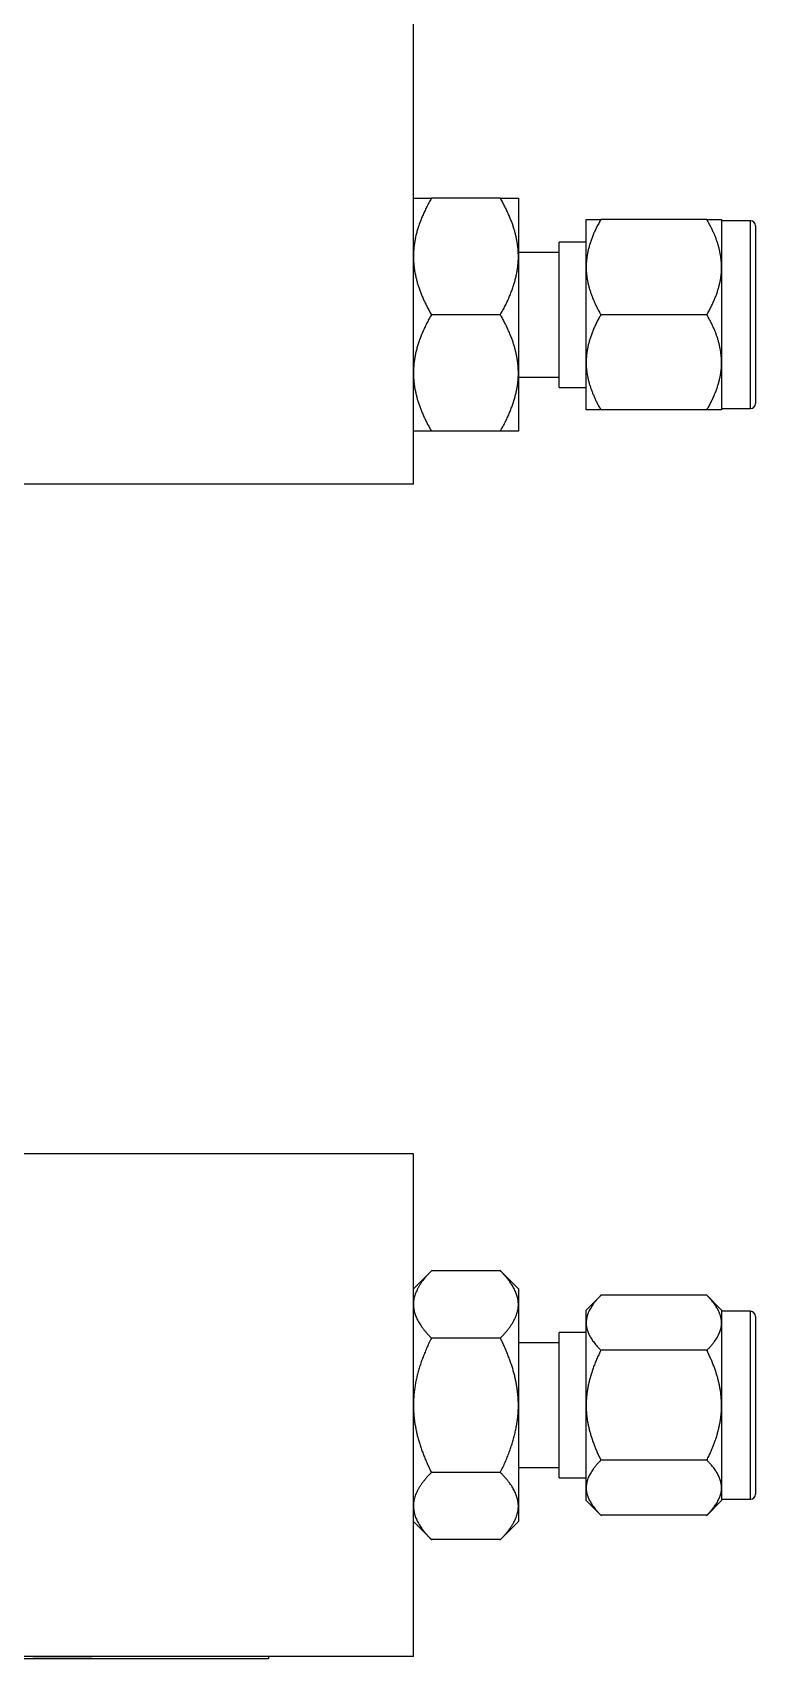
# Model space of a CAD drawing. Header units: inches. Extents: x 1.03 to 9.87, y 1.07 to 7.21.
# Drawn here: x 3.929 to 4.996, y 1.07 to 3.472 of the extents above; entities that cross this region are included whole.
import ezdxf

# ---------------------------------------------------------------- set-up
doc = ezdxf.new("R2010")
doc.units = ezdxf.units.IN
doc.header["$MEASUREMENT"] = 0

msp = doc.modelspace()

# ---------------------------------------------------------------- linework, layer by layer
at = {"color": 7, "linetype": 'Continuous', "lineweight": 25}
for p, q in [((4.4913, 2.8048), (4.4913, 3.5473)), ((4.6197, 3.2267), (4.5179, 3.2267)), ((4.6463, 3.2267), (4.6463, 3.1407)), ((4.7463, 3.1251), (4.7463, 3.1954)), ((4.9245, 3.1954), (4.768, 3.1954)), ((4.9463, 3.1954), (4.9463, 3.1251)), ((4.9888, 3.1936), (4.9463, 3.1936)), ((4.9963, 3.1861), (4.9963, 2.9236)), ((4.7063, 3.1468), (4.6463, 3.1468)), ((4.7463, 3.1622), (4.7063, 3.1622)), ((4.7063, 2.9475), (4.7063, 3.1622)), ((4.6463, 3.1407), (4.6463, 2.9689)), ((4.7463, 2.9845), (4.7463, 3.1251)), ((4.9463, 3.1251), (4.9463, 2.9845)), ((4.6197, 3.0548), (4.5179, 3.0548)), ((4.9245, 3.0548), (4.768, 3.0548)), ((4.7463, 2.9142), (4.7463, 2.9845)), ((4.9463, 2.9845), (4.9463, 2.9142)), ((4.6463, 2.9689), (4.6463, 2.8829)), ((4.6463, 2.9628), (4.7063, 2.9628)), ((4.7063, 2.9475), (4.7463, 2.9475)), ((4.9245, 2.9142), (4.768, 2.9142)), ((4.9463, 2.9161), (4.9888, 2.9161)), ((4.6197, 2.8829), (4.5179, 2.8829)), ((4.4913, 2.8048), (2.9883, 2.8048)), ((4.4913, 1.8156), (2.9883, 1.8156)), ((4.4913, 1.0731), (4.4913, 1.8156)), ((4.5188, 1.6437), (4.4913, 1.6162)), ((4.6197, 1.6428), (4.5179, 1.6428)), ((4.6463, 1.6162), (4.6188, 1.6437)), ((4.6463, 1.6162), (4.6463, 1.5932)), ((4.6463, 1.5932), (4.6463, 1.4444)), ((4.7688, 1.6075), (4.7463, 1.585)), ((4.7463, 1.5661), (4.7463, 1.585)), ((4.9245, 1.6067), (4.768, 1.6067)), ((4.9463, 1.585), (4.9238, 1.6075)), ((4.9463, 1.585), (4.9463, 1.5661)), ((4.7463, 1.4444), (4.7463, 1.5661)), ((4.9888, 1.5831), (4.9463, 1.5831)), ((4.9463, 1.5661), (4.9463, 1.4444)), ((4.9963, 1.5756), (4.9963, 1.3131)), ((4.6197, 1.5436), (4.5179, 1.5436)), ((4.7463, 1.5517), (4.7063, 1.5517)), ((4.7063, 1.337), (4.7063, 1.5517)), ((4.7063, 1.5364), (4.6463, 1.5364)), ((4.9245, 1.5255), (4.768, 1.5255)), ((4.6463, 1.4444), (4.6463, 1.2955)), ((4.7463, 1.3226), (4.7463, 1.4444)), ((4.9463, 1.4444), (4.9463, 1.3226)), ((4.6197, 1.3451), (4.5179, 1.3451)), ((4.6463, 1.3524), (4.7063, 1.3524)), ((4.9245, 1.3632), (4.768, 1.3632)), ((4.7063, 1.337), (4.7463, 1.337)), ((4.7463, 1.3037), (4.7463, 1.3226)), ((4.9463, 1.3226), (4.9463, 1.3037)), ((4.7463, 1.3037), (4.7688, 1.2812)), ((4.9238, 1.2812), (4.9463, 1.3037)), ((4.9463, 1.3056), (4.9888, 1.3056)), ((4.6463, 1.2955), (4.6463, 1.2725)), ((4.9245, 1.282), (4.768, 1.282)), ((4.4913, 1.2725), (4.5188, 1.245)), ((4.6188, 1.245), (4.6463, 1.2725)), ((4.6197, 1.2459), (4.5179, 1.2459)), ((4.4913, 1.0731), (2.9883, 1.0731)), ((3.2023, 1.0706), (4.2773, 1.0706)), ((3.9293, 1.0704), (3.9293, 1.0706)), ((4.0166, 1.0704), (3.9293, 1.0704)), ((4.0166, 1.0704), (4.0166, 1.0706)), ((4.2773, 1.0731), (4.2773, 1.0706))]:
    msp.add_line(p, q, dxfattribs=at)
at = {"color": 8, "linetype": 'Continuous', "lineweight": 25}
for p, q in [((4.9888, 2.9161), (4.9888, 3.1936)), ((4.9888, 1.3056), (4.9888, 1.5831))]:
    msp.add_line(p, q, dxfattribs=at)
at = {"color": 7, "linetype": 'Continuous', "lineweight": 25}
for centre, start, end in [((4.9888, 3.1861), 0, 90), ((4.9888, 2.9236), 270, 0), ((4.9888, 1.5756), 0, 90), ((4.9888, 1.3131), 270, 0)]:
    msp.add_arc(centre, 0.0075, start, end, dxfattribs=at)
for points, knots in [([(4.5179, 3.2267), (4.5166, 3.2245), (4.5142, 3.2202), (4.5108, 3.2137), (4.5077, 3.2073), (4.5048, 3.2009), (4.5022, 3.1946), (4.4999, 3.1884), (4.4979, 3.1822), (4.4961, 3.1761), (4.4946, 3.1701), (4.4934, 3.1641), (4.4925, 3.1582), (4.4918, 3.1523), (4.4914, 3.1465), (4.4913, 3.1427), (4.4913, 3.1407)], [0, 0, 0, 0, 0.081051, 0.160355, 0.23797, 0.313952, 0.388366, 0.461279, 0.532761, 0.602888, 0.671741, 0.739403, 0.805964, 0.871518, 0.936163, 1, 1, 1, 1]), ([(4.4913, 3.2267), (4.4913, 3.2267), (4.4913, 3.2267), (4.4917, 3.2267), (4.4922, 3.2267), (4.4929, 3.2267), (4.4939, 3.2267), (4.495, 3.2267), (4.4963, 3.2267), (4.4979, 3.2267), (4.4997, 3.2267), (4.5017, 3.2267), (4.5038, 3.2267), (4.5062, 3.2267), (4.5088, 3.2267), (4.5116, 3.2267), (4.5146, 3.2267), (4.5168, 3.2267), (4.5179, 3.2267)], [0, 0, 0, 0, 0.0558158, 0.1122397, 0.1693407, 0.2271853, 0.2858376, 0.3453588, 0.4058078, 0.4672406, 0.5297107, 0.5932689, 0.6579634, 0.72384, 0.7909421, 0.8593106, 0.9289844, 1, 1, 1, 1]), ([(4.6463, 3.1407), (4.6463, 3.1424), (4.6462, 3.1458), (4.6459, 3.1508), (4.6454, 3.1559), (4.6446, 3.1611), (4.6437, 3.1663), (4.6426, 3.1716), (4.6412, 3.1769), (4.6397, 3.1822), (4.6379, 3.1876), (4.6359, 3.193), (4.6337, 3.1985), (4.6313, 3.2041), (4.6287, 3.2097), (4.6259, 3.2153), (4.6229, 3.221), (4.6208, 3.2248), (4.6197, 3.2267)], [0, 0, 0, 0, 0.055816, 0.11224, 0.169341, 0.227185, 0.285838, 0.345359, 0.405808, 0.467241, 0.529711, 0.593269, 0.657963, 0.72384, 0.790942, 0.859311, 0.928984, 1, 1, 1, 1]), ([(4.6197, 3.2267), (4.6209, 3.2267), (4.6234, 3.2267), (4.6268, 3.2267), (4.6299, 3.2267), (4.6327, 3.2267), (4.6353, 3.2267), (4.6376, 3.2267), (4.6397, 3.2267), (4.6414, 3.2267), (4.6429, 3.2267), (4.6441, 3.2267), (4.6451, 3.2267), (4.6458, 3.2267), (4.6462, 3.2267), (4.6463, 3.2267), (4.6463, 3.2267)], [0, 0, 0, 0, 0.0810507, 0.1603554, 0.2379696, 0.3139522, 0.3883663, 0.4612787, 0.5327608, 0.6028881, 0.6717407, 0.7394031, 0.8059645, 0.8715184, 0.9361629, 1, 1, 1, 1]), ([(4.768, 3.1954), (4.767, 3.1935), (4.7648, 3.1897), (4.7618, 3.184), (4.7591, 3.1784), (4.7567, 3.1728), (4.7545, 3.1672), (4.7526, 3.1618), (4.7509, 3.1564), (4.7495, 3.151), (4.7483, 3.1457), (4.7474, 3.1405), (4.7468, 3.1353), (4.7464, 3.1302), (4.7463, 3.1268), (4.7463, 3.1251)], [0, 0, 0, 0, 0.087213, 0.172405, 0.255647, 0.337014, 0.416584, 0.494445, 0.570686, 0.645405, 0.718706, 0.790698, 0.861495, 0.93122, 1, 1, 1, 1]), ([(4.7463, 3.1954), (4.7463, 3.1954), (4.7463, 3.1954), (4.7466, 3.1954), (4.7471, 3.1954), (4.7478, 3.1954), (4.7487, 3.1954), (4.7497, 3.1954), (4.751, 3.1954), (4.7525, 3.1954), (4.7541, 3.1954), (4.7559, 3.1954), (4.758, 3.1954), (4.7602, 3.1954), (4.7626, 3.1954), (4.7652, 3.1954), (4.7671, 3.1954), (4.768, 3.1954)], [0, 0, 0, 0, 0.059558, 0.119812, 0.180848, 0.242744, 0.305578, 0.369423, 0.43435, 0.500425, 0.567711, 0.636269, 0.706154, 0.777421, 0.85012, 0.924298, 1, 1, 1, 1]), ([(4.9463, 3.1251), (4.9463, 3.1266), (4.9462, 3.1295), (4.9459, 3.1339), (4.9454, 3.1384), (4.9448, 3.1429), (4.9439, 3.1475), (4.9428, 3.1521), (4.9416, 3.1567), (4.9401, 3.1614), (4.9385, 3.1661), (4.9366, 3.1709), (4.9346, 3.1757), (4.9324, 3.1806), (4.9299, 3.1855), (4.9273, 3.1905), (4.9255, 3.1938), (4.9245, 3.1954)], [0, 0, 0, 0, 0.059558, 0.119812, 0.180848, 0.242744, 0.305578, 0.369423, 0.43435, 0.500425, 0.567711, 0.636269, 0.706154, 0.777421, 0.85012, 0.924298, 1, 1, 1, 1]), ([(4.9245, 3.1954), (4.9256, 3.1954), (4.9278, 3.1954), (4.9307, 3.1954), (4.9334, 3.1954), (4.9359, 3.1954), (4.9381, 3.1954), (4.94, 3.1954), (4.9417, 3.1954), (4.9431, 3.1954), (4.9443, 3.1954), (4.9452, 3.1954), (4.9458, 3.1954), (4.9462, 3.1954), (4.9463, 3.1954), (4.9463, 3.1954)], [0, 0, 0, 0, 0.087213, 0.172405, 0.255647, 0.337014, 0.416584, 0.494445, 0.570686, 0.645405, 0.718706, 0.790698, 0.861495, 0.93122, 1, 1, 1, 1]), ([(4.4913, 3.1407), (4.4913, 3.1391), (4.4913, 3.1357), (4.4917, 3.1307), (4.4922, 3.1255), (4.4929, 3.1204), (4.4939, 3.1152), (4.495, 3.1099), (4.4963, 3.1046), (4.4979, 3.0993), (4.4997, 3.0939), (4.5017, 3.0884), (4.5038, 3.0829), (4.5062, 3.0774), (4.5088, 3.0718), (4.5116, 3.0662), (4.5146, 3.0605), (4.5168, 3.0567), (4.5179, 3.0548)], [0, 0, 0, 0, 0.055816, 0.11224, 0.169341, 0.227185, 0.285838, 0.345359, 0.405808, 0.467241, 0.529711, 0.593269, 0.657963, 0.72384, 0.790942, 0.859311, 0.928984, 1, 1, 1, 1]), ([(4.6197, 3.0548), (4.6209, 3.057), (4.6234, 3.0613), (4.6268, 3.0678), (4.6299, 3.0742), (4.6327, 3.0806), (4.6353, 3.0869), (4.6376, 3.0931), (4.6397, 3.0993), (4.6414, 3.1054), (4.6429, 3.1114), (4.6441, 3.1174), (4.6451, 3.1233), (4.6458, 3.1292), (4.6462, 3.135), (4.6463, 3.1388), (4.6463, 3.1407)], [0, 0, 0, 0, 0.081051, 0.160355, 0.23797, 0.313952, 0.388366, 0.461279, 0.532761, 0.602888, 0.671741, 0.739403, 0.805964, 0.871518, 0.936163, 1, 1, 1, 1]), ([(4.7463, 3.1251), (4.7463, 3.1237), (4.7463, 3.1207), (4.7466, 3.1163), (4.7471, 3.1118), (4.7478, 3.1073), (4.7487, 3.1028), (4.7497, 3.0982), (4.751, 3.0935), (4.7525, 3.0888), (4.7541, 3.0841), (4.7559, 3.0793), (4.758, 3.0745), (4.7602, 3.0696), (4.7626, 3.0647), (4.7652, 3.0598), (4.7671, 3.0565), (4.768, 3.0548)], [0, 0, 0, 0, 0.059558, 0.119812, 0.180848, 0.242744, 0.305578, 0.369423, 0.43435, 0.500425, 0.567711, 0.636269, 0.706154, 0.777421, 0.85012, 0.924298, 1, 1, 1, 1]), ([(4.9245, 3.0548), (4.9256, 3.0567), (4.9278, 3.0605), (4.9307, 3.0662), (4.9334, 3.0719), (4.9359, 3.0775), (4.9381, 3.083), (4.94, 3.0885), (4.9417, 3.0939), (4.9431, 3.0992), (4.9443, 3.1045), (4.9452, 3.1098), (4.9458, 3.1149), (4.9462, 3.12), (4.9463, 3.1234), (4.9463, 3.1251)], [0, 0, 0, 0, 0.087213, 0.172405, 0.255647, 0.337014, 0.416584, 0.494445, 0.570686, 0.645405, 0.718706, 0.790698, 0.861495, 0.93122, 1, 1, 1, 1]), ([(4.5179, 3.0548), (4.5166, 3.0526), (4.5142, 3.0483), (4.5108, 3.0418), (4.5077, 3.0354), (4.5048, 3.029), (4.5022, 3.0227), (4.4999, 3.0165), (4.4979, 3.0103), (4.4961, 3.0042), (4.4946, 2.9982), (4.4934, 2.9922), (4.4925, 2.9863), (4.4918, 2.9804), (4.4914, 2.9746), (4.4913, 2.9708), (4.4913, 2.9689)], [0, 0, 0, 0, 0.0810507, 0.1603554, 0.2379696, 0.3139522, 0.3883663, 0.4612787, 0.5327608, 0.6028881, 0.6717407, 0.7394031, 0.8059645, 0.8715184, 0.9361629, 1, 1, 1, 1]), ([(4.6463, 2.9689), (4.6463, 2.9705), (4.6462, 2.9739), (4.6459, 2.979), (4.6454, 2.9841), (4.6446, 2.9892), (4.6437, 2.9944), (4.6426, 2.9997), (4.6412, 3.005), (4.6397, 3.0103), (4.6379, 3.0157), (4.6359, 3.0212), (4.6337, 3.0267), (4.6313, 3.0322), (4.6287, 3.0378), (4.6259, 3.0434), (4.6229, 3.0491), (4.6208, 3.0529), (4.6197, 3.0548)], [0, 0, 0, 0, 0.055816, 0.11224, 0.169341, 0.227185, 0.285838, 0.345359, 0.405808, 0.467241, 0.529711, 0.593269, 0.657963, 0.72384, 0.790942, 0.859311, 0.928984, 1, 1, 1, 1]), ([(4.768, 3.0548), (4.767, 3.0529), (4.7648, 3.0491), (4.7618, 3.0434), (4.7591, 3.0377), (4.7567, 3.0321), (4.7545, 3.0266), (4.7526, 3.0211), (4.7509, 3.0157), (4.7495, 3.0104), (4.7483, 3.0051), (4.7474, 2.9999), (4.7468, 2.9947), (4.7464, 2.9896), (4.7463, 2.9862), (4.7463, 2.9845)], [0, 0, 0, 0, 0.087213, 0.172405, 0.255647, 0.337014, 0.416584, 0.494445, 0.570686, 0.645405, 0.718706, 0.790698, 0.861495, 0.93122, 1, 1, 1, 1]), ([(4.9463, 2.9845), (4.9463, 2.9859), (4.9462, 2.9889), (4.9459, 2.9933), (4.9454, 2.9978), (4.9448, 3.0023), (4.9439, 3.0068), (4.9428, 3.0114), (4.9416, 3.0161), (4.9401, 3.0208), (4.9385, 3.0255), (4.9366, 3.0303), (4.9346, 3.0351), (4.9324, 3.04), (4.9299, 3.0449), (4.9273, 3.0498), (4.9255, 3.0531), (4.9245, 3.0548)], [0, 0, 0, 0, 0.059558, 0.119812, 0.180848, 0.242744, 0.305578, 0.369423, 0.43435, 0.500425, 0.567711, 0.636269, 0.706154, 0.777421, 0.85012, 0.924298, 1, 1, 1, 1]), ([(4.7463, 2.9845), (4.7463, 2.983), (4.7463, 2.9801), (4.7466, 2.9757), (4.7471, 2.9712), (4.7478, 2.9667), (4.7487, 2.9621), (4.7497, 2.9575), (4.751, 2.9529), (4.7525, 2.9482), (4.7541, 2.9435), (4.7559, 2.9387), (4.758, 2.9339), (4.7602, 2.929), (4.7626, 2.9241), (4.7652, 2.9191), (4.7671, 2.9158), (4.768, 2.9142)], [0, 0, 0, 0, 0.059558, 0.119812, 0.180848, 0.242744, 0.305578, 0.369423, 0.43435, 0.500425, 0.567711, 0.636269, 0.706154, 0.777421, 0.85012, 0.924298, 1, 1, 1, 1]), ([(4.9245, 2.9142), (4.9256, 2.9161), (4.9278, 2.9199), (4.9307, 2.9256), (4.9334, 2.9312), (4.9359, 2.9368), (4.9381, 2.9424), (4.94, 2.9478), (4.9417, 2.9532), (4.9431, 2.9586), (4.9443, 2.9639), (4.9452, 2.9691), (4.9458, 2.9743), (4.9462, 2.9794), (4.9463, 2.9828), (4.9463, 2.9845)], [0, 0, 0, 0, 0.087213, 0.172405, 0.255647, 0.337014, 0.416584, 0.494445, 0.570686, 0.645405, 0.718706, 0.790698, 0.861495, 0.93122, 1, 1, 1, 1]), ([(4.4913, 2.9689), (4.4913, 2.9672), (4.4913, 2.9638), (4.4917, 2.9588), (4.4922, 2.9537), (4.4929, 2.9485), (4.4939, 2.9433), (4.495, 2.9381), (4.4963, 2.9328), (4.4979, 2.9274), (4.4997, 2.922), (4.5017, 2.9166), (4.5038, 2.9111), (4.5062, 2.9055), (4.5088, 2.8999), (4.5116, 2.8943), (4.5146, 2.8886), (4.5168, 2.8848), (4.5179, 2.8829)], [0, 0, 0, 0, 0.055816, 0.11224, 0.169341, 0.227185, 0.285838, 0.345359, 0.405808, 0.467241, 0.529711, 0.593269, 0.657963, 0.72384, 0.790942, 0.859311, 0.928984, 1, 1, 1, 1]), ([(4.6197, 2.8829), (4.6209, 2.8851), (4.6234, 2.8894), (4.6268, 2.8959), (4.6299, 2.9023), (4.6327, 2.9087), (4.6353, 2.915), (4.6376, 2.9212), (4.6397, 2.9274), (4.6414, 2.9335), (4.6429, 2.9395), (4.6441, 2.9455), (4.6451, 2.9515), (4.6458, 2.9573), (4.6462, 2.9631), (4.6463, 2.967), (4.6463, 2.9689)], [0, 0, 0, 0, 0.081051, 0.160355, 0.23797, 0.313952, 0.388366, 0.461279, 0.532761, 0.602888, 0.671741, 0.739403, 0.805964, 0.871518, 0.936163, 1, 1, 1, 1]), ([(4.768, 2.9142), (4.767, 2.9142), (4.7648, 2.9142), (4.7618, 2.9142), (4.7591, 2.9142), (4.7567, 2.9142), (4.7545, 2.9142), (4.7526, 2.9142), (4.7509, 2.9142), (4.7495, 2.9142), (4.7483, 2.9142), (4.7474, 2.9142), (4.7468, 2.9142), (4.7464, 2.9142), (4.7463, 2.9142), (4.7463, 2.9142)], [0, 0, 0, 0, 0.087213, 0.172405, 0.255647, 0.337014, 0.416584, 0.494445, 0.570686, 0.645405, 0.718706, 0.790698, 0.861495, 0.93122, 1, 1, 1, 1]), ([(4.9463, 2.9142), (4.9463, 2.9142), (4.9462, 2.9142), (4.9459, 2.9142), (4.9454, 2.9142), (4.9448, 2.9142), (4.9439, 2.9142), (4.9428, 2.9142), (4.9416, 2.9142), (4.9401, 2.9142), (4.9385, 2.9142), (4.9366, 2.9142), (4.9346, 2.9142), (4.9324, 2.9142), (4.9299, 2.9142), (4.9273, 2.9142), (4.9255, 2.9142), (4.9245, 2.9142)], [0, 0, 0, 0, 0.059558, 0.119812, 0.180848, 0.242744, 0.305578, 0.369423, 0.43435, 0.500425, 0.567711, 0.636269, 0.706154, 0.777421, 0.85012, 0.924298, 1, 1, 1, 1]), ([(4.5179, 2.8829), (4.5166, 2.8829), (4.5142, 2.8829), (4.5108, 2.8829), (4.5077, 2.8829), (4.5048, 2.8829), (4.5022, 2.8829), (4.4999, 2.8829), (4.4979, 2.8829), (4.4961, 2.8829), (4.4946, 2.8829), (4.4934, 2.8829), (4.4925, 2.8829), (4.4918, 2.8829), (4.4914, 2.8829), (4.4913, 2.8829), (4.4913, 2.8829)], [0, 0, 0, 0, 0.081051, 0.160355, 0.23797, 0.313952, 0.388366, 0.461279, 0.532761, 0.602888, 0.671741, 0.739403, 0.805964, 0.871518, 0.936163, 1, 1, 1, 1]), ([(4.6463, 2.8829), (4.6463, 2.8829), (4.6462, 2.8829), (4.6459, 2.8829), (4.6454, 2.8829), (4.6446, 2.8829), (4.6437, 2.8829), (4.6426, 2.8829), (4.6412, 2.8829), (4.6397, 2.8829), (4.6379, 2.8829), (4.6359, 2.8829), (4.6337, 2.8829), (4.6313, 2.8829), (4.6287, 2.8829), (4.6259, 2.8829), (4.6229, 2.8829), (4.6208, 2.8829), (4.6197, 2.8829)], [0, 0, 0, 0, 0.055816, 0.11224, 0.169341, 0.227185, 0.285838, 0.345359, 0.405808, 0.467241, 0.529711, 0.593269, 0.657963, 0.72384, 0.790942, 0.859311, 0.928984, 1, 1, 1, 1]), ([(4.5179, 1.6428), (4.5166, 1.6416), (4.5142, 1.6391), (4.5108, 1.6353), (4.5077, 1.6316), (4.5048, 1.6279), (4.5022, 1.6243), (4.4999, 1.6207), (4.4979, 1.6171), (4.4961, 1.6136), (4.4946, 1.6101), (4.4934, 1.6067), (4.4925, 1.6033), (4.4918, 1.5999), (4.4914, 1.5965), (4.4913, 1.5943), (4.4913, 1.5932)], [0, 0, 0, 0, 0.0810507, 0.1603554, 0.2379696, 0.3139522, 0.3883663, 0.4612787, 0.5327608, 0.6028881, 0.6717407, 0.7394031, 0.8059645, 0.8715184, 0.9361629, 1, 1, 1, 1]), ([(4.6463, 1.5932), (4.6463, 1.5942), (4.6462, 1.5961), (4.6459, 1.599), (4.6454, 1.602), (4.6446, 1.605), (4.6437, 1.608), (4.6426, 1.611), (4.6412, 1.6141), (4.6397, 1.6171), (4.6379, 1.6203), (4.6359, 1.6234), (4.6337, 1.6266), (4.6313, 1.6298), (4.6287, 1.633), (4.6259, 1.6363), (4.6229, 1.6395), (4.6208, 1.6417), (4.6197, 1.6428)], [0, 0, 0, 0, 0.055816, 0.11224, 0.169341, 0.227185, 0.285838, 0.345359, 0.405808, 0.467241, 0.529711, 0.593269, 0.657963, 0.72384, 0.790942, 0.859311, 0.928984, 1, 1, 1, 1]), ([(4.4913, 1.5932), (4.4913, 1.5922), (4.4913, 1.5903), (4.4917, 1.5874), (4.4922, 1.5844), (4.4929, 1.5814), (4.4939, 1.5784), (4.495, 1.5754), (4.4963, 1.5724), (4.4979, 1.5693), (4.4997, 1.5661), (4.5017, 1.563), (4.5038, 1.5598), (4.5062, 1.5566), (4.5088, 1.5534), (4.5116, 1.5502), (4.5146, 1.5469), (4.5168, 1.5447), (4.5179, 1.5436)], [0, 0, 0, 0, 0.055816, 0.11224, 0.169341, 0.227185, 0.285838, 0.345359, 0.405808, 0.467241, 0.529711, 0.593269, 0.657963, 0.72384, 0.790942, 0.859311, 0.928984, 1, 1, 1, 1]), ([(4.6197, 1.5436), (4.6209, 1.5448), (4.6234, 1.5473), (4.6268, 1.5511), (4.6299, 1.5548), (4.6327, 1.5585), (4.6353, 1.5621), (4.6376, 1.5657), (4.6397, 1.5693), (4.6414, 1.5728), (4.6429, 1.5763), (4.6441, 1.5797), (4.6451, 1.5831), (4.6458, 1.5865), (4.6462, 1.5899), (4.6463, 1.5921), (4.6463, 1.5932)], [0, 0, 0, 0, 0.081051, 0.160355, 0.23797, 0.313952, 0.388366, 0.461279, 0.532761, 0.602888, 0.671741, 0.739403, 0.805964, 0.871518, 0.936163, 1, 1, 1, 1]), ([(4.768, 1.6067), (4.767, 1.6056), (4.7648, 1.6034), (4.7618, 1.6001), (4.7591, 1.5969), (4.7567, 1.5937), (4.7545, 1.5905), (4.7526, 1.5873), (4.7509, 1.5842), (4.7495, 1.5811), (4.7483, 1.578), (4.7474, 1.575), (4.7468, 1.572), (4.7464, 1.5691), (4.7463, 1.5671), (4.7463, 1.5661)], [0, 0, 0, 0, 0.087213, 0.172405, 0.255647, 0.337014, 0.416584, 0.494445, 0.570686, 0.645405, 0.718706, 0.790698, 0.861495, 0.93122, 1, 1, 1, 1]), ([(4.9463, 1.5661), (4.9463, 1.567), (4.9462, 1.5687), (4.9459, 1.5712), (4.9454, 1.5738), (4.9448, 1.5764), (4.9439, 1.579), (4.9428, 1.5817), (4.9416, 1.5844), (4.9401, 1.5871), (4.9385, 1.5898), (4.9366, 1.5926), (4.9346, 1.5954), (4.9324, 1.5982), (4.9299, 1.601), (4.9273, 1.6039), (4.9255, 1.6058), (4.9245, 1.6067)], [0, 0, 0, 0, 0.059558, 0.119812, 0.180848, 0.242744, 0.305578, 0.369423, 0.43435, 0.500425, 0.567711, 0.636269, 0.706154, 0.777421, 0.85012, 0.924298, 1, 1, 1, 1]), ([(4.7463, 1.5661), (4.7463, 1.5653), (4.7463, 1.5636), (4.7466, 1.561), (4.7471, 1.5585), (4.7478, 1.5559), (4.7487, 1.5532), (4.7497, 1.5506), (4.751, 1.5479), (4.7525, 1.5452), (4.7541, 1.5425), (4.7559, 1.5397), (4.758, 1.5369), (4.7602, 1.5341), (4.7626, 1.5313), (4.7652, 1.5284), (4.7671, 1.5265), (4.768, 1.5255)], [0, 0, 0, 0, 0.059558, 0.119812, 0.180848, 0.242744, 0.305578, 0.369423, 0.43435, 0.500425, 0.567711, 0.636269, 0.706154, 0.777421, 0.85012, 0.924298, 1, 1, 1, 1]), ([(4.9245, 1.5255), (4.9256, 1.5266), (4.9278, 1.5288), (4.9307, 1.5321), (4.9334, 1.5354), (4.9359, 1.5386), (4.9381, 1.5418), (4.94, 1.545), (4.9417, 1.5481), (4.9431, 1.5512), (4.9443, 1.5542), (4.9452, 1.5573), (4.9458, 1.5603), (4.9462, 1.5632), (4.9463, 1.5652), (4.9463, 1.5661)], [0, 0, 0, 0, 0.087213, 0.172405, 0.255647, 0.337014, 0.416584, 0.494445, 0.570686, 0.645405, 0.718706, 0.790698, 0.861495, 0.93122, 1, 1, 1, 1]), ([(4.5179, 1.5436), (4.5166, 1.5411), (4.5142, 1.5361), (4.5108, 1.5286), (4.5077, 1.5212), (4.5048, 1.5138), (4.5022, 1.5066), (4.4999, 1.4994), (4.4979, 1.4922), (4.4961, 1.4852), (4.4946, 1.4782), (4.4934, 1.4713), (4.4925, 1.4645), (4.4918, 1.4577), (4.4914, 1.451), (4.4913, 1.4466), (4.4913, 1.4444)], [0, 0, 0, 0, 0.081051, 0.160355, 0.23797, 0.313952, 0.388366, 0.461279, 0.532761, 0.602888, 0.671741, 0.739403, 0.805964, 0.871518, 0.936163, 1, 1, 1, 1]), ([(4.6463, 1.4444), (4.6463, 1.4463), (4.6462, 1.4502), (4.6459, 1.456), (4.6454, 1.4619), (4.6446, 1.4679), (4.6437, 1.4739), (4.6426, 1.4799), (4.6412, 1.4861), (4.6397, 1.4922), (4.6379, 1.4985), (4.6359, 1.5047), (4.6337, 1.5111), (4.6313, 1.5175), (4.6287, 1.5239), (4.6259, 1.5305), (4.6229, 1.537), (4.6208, 1.5414), (4.6197, 1.5436)], [0, 0, 0, 0, 0.055816, 0.11224, 0.169341, 0.227185, 0.285838, 0.345359, 0.405808, 0.467241, 0.529711, 0.593269, 0.657963, 0.72384, 0.790942, 0.859311, 0.928984, 1, 1, 1, 1]), ([(4.768, 1.5255), (4.767, 1.5233), (4.7648, 1.519), (4.7618, 1.5124), (4.7591, 1.5058), (4.7567, 1.4994), (4.7545, 1.493), (4.7526, 1.4867), (4.7509, 1.4804), (4.7495, 1.4742), (4.7483, 1.4681), (4.7474, 1.4621), (4.7468, 1.4561), (4.7464, 1.4502), (4.7463, 1.4463), (4.7463, 1.4444)], [0, 0, 0, 0, 0.087213, 0.172405, 0.255647, 0.337014, 0.416584, 0.494445, 0.570686, 0.645405, 0.718706, 0.790698, 0.861495, 0.93122, 1, 1, 1, 1]), ([(4.9463, 1.4444), (4.9463, 1.446), (4.9462, 1.4494), (4.9459, 1.4545), (4.9454, 1.4597), (4.9448, 1.4649), (4.9439, 1.4702), (4.9428, 1.4755), (4.9416, 1.4808), (4.9401, 1.4862), (4.9385, 1.4917), (4.9366, 1.4972), (4.9346, 1.5028), (4.9324, 1.5084), (4.9299, 1.5141), (4.9273, 1.5198), (4.9255, 1.5236), (4.9245, 1.5255)], [0, 0, 0, 0, 0.059558, 0.119812, 0.180848, 0.242744, 0.305578, 0.369423, 0.43435, 0.500425, 0.567711, 0.636269, 0.706154, 0.777421, 0.85012, 0.924298, 1, 1, 1, 1]), ([(4.4913, 1.4444), (4.4913, 1.4424), (4.4913, 1.4385), (4.4917, 1.4327), (4.4922, 1.4268), (4.4929, 1.4208), (4.4939, 1.4148), (4.495, 1.4088), (4.4963, 1.4027), (4.4979, 1.3965), (4.4997, 1.3902), (4.5017, 1.384), (4.5038, 1.3776), (4.5062, 1.3712), (4.5088, 1.3648), (4.5116, 1.3583), (4.5146, 1.3517), (4.5168, 1.3473), (4.5179, 1.3451)], [0, 0, 0, 0, 0.055816, 0.11224, 0.169341, 0.227185, 0.285838, 0.345359, 0.405808, 0.467241, 0.529711, 0.593269, 0.657963, 0.72384, 0.790942, 0.859311, 0.928984, 1, 1, 1, 1]), ([(4.6197, 1.3451), (4.6209, 1.3476), (4.6234, 1.3526), (4.6268, 1.3601), (4.6299, 1.3675), (4.6327, 1.3749), (4.6353, 1.3821), (4.6376, 1.3893), (4.6397, 1.3965), (4.6414, 1.4035), (4.6429, 1.4105), (4.6441, 1.4174), (4.6451, 1.4242), (4.6458, 1.431), (4.6462, 1.4377), (4.6463, 1.4421), (4.6463, 1.4444)], [0, 0, 0, 0, 0.081051, 0.160355, 0.23797, 0.313952, 0.388366, 0.461279, 0.532761, 0.602888, 0.671741, 0.739403, 0.805964, 0.871518, 0.936163, 1, 1, 1, 1]), ([(4.7463, 1.4444), (4.7463, 1.4427), (4.7463, 1.4393), (4.7466, 1.4342), (4.7471, 1.429), (4.7478, 1.4238), (4.7487, 1.4186), (4.7497, 1.4132), (4.751, 1.4079), (4.7525, 1.4025), (4.7541, 1.397), (4.7559, 1.3915), (4.758, 1.3859), (4.7602, 1.3803), (4.7626, 1.3746), (4.7652, 1.3689), (4.7671, 1.3651), (4.768, 1.3632)], [0, 0, 0, 0, 0.059558, 0.119812, 0.180848, 0.242744, 0.305578, 0.369423, 0.43435, 0.500425, 0.567711, 0.636269, 0.706154, 0.777421, 0.85012, 0.924298, 1, 1, 1, 1]), ([(4.9245, 1.3632), (4.9256, 1.3654), (4.9278, 1.3698), (4.9307, 1.3763), (4.9334, 1.3829), (4.9359, 1.3893), (4.9381, 1.3957), (4.94, 1.402), (4.9417, 1.4083), (4.9431, 1.4145), (4.9443, 1.4206), (4.9452, 1.4266), (4.9458, 1.4326), (4.9462, 1.4385), (4.9463, 1.4424), (4.9463, 1.4444)], [0, 0, 0, 0, 0.087213, 0.172405, 0.255647, 0.337014, 0.416584, 0.494445, 0.570686, 0.645405, 0.718706, 0.790698, 0.861495, 0.93122, 1, 1, 1, 1]), ([(4.5179, 1.3451), (4.5166, 1.3439), (4.5142, 1.3414), (4.5108, 1.3376), (4.5077, 1.3339), (4.5048, 1.3302), (4.5022, 1.3266), (4.4999, 1.323), (4.4979, 1.3194), (4.4961, 1.3159), (4.4946, 1.3124), (4.4934, 1.309), (4.4925, 1.3056), (4.4918, 1.3022), (4.4914, 1.2988), (4.4913, 1.2966), (4.4913, 1.2955)], [0, 0, 0, 0, 0.081051, 0.160355, 0.23797, 0.313952, 0.388366, 0.461279, 0.532761, 0.602888, 0.671741, 0.739403, 0.805964, 0.871518, 0.936163, 1, 1, 1, 1]), ([(4.6463, 1.2955), (4.6463, 1.2965), (4.6462, 1.2984), (4.6459, 1.3013), (4.6454, 1.3043), (4.6446, 1.3073), (4.6437, 1.3103), (4.6426, 1.3133), (4.6412, 1.3164), (4.6397, 1.3194), (4.6379, 1.3226), (4.6359, 1.3257), (4.6337, 1.3289), (4.6313, 1.3321), (4.6287, 1.3353), (4.6259, 1.3386), (4.6229, 1.3418), (4.6208, 1.344), (4.6197, 1.3451)], [0, 0, 0, 0, 0.055816, 0.11224, 0.169341, 0.227185, 0.285838, 0.345359, 0.405808, 0.467241, 0.529711, 0.593269, 0.657963, 0.72384, 0.790942, 0.859311, 0.928984, 1, 1, 1, 1]), ([(4.768, 1.3632), (4.767, 1.3621), (4.7648, 1.3599), (4.7618, 1.3566), (4.7591, 1.3533), (4.7567, 1.3501), (4.7545, 1.3469), (4.7526, 1.3437), (4.7509, 1.3406), (4.7495, 1.3375), (4.7483, 1.3345), (4.7474, 1.3314), (4.7468, 1.3285), (4.7464, 1.3255), (4.7463, 1.3235), (4.7463, 1.3226)], [0, 0, 0, 0, 0.087213, 0.172405, 0.255647, 0.337014, 0.416584, 0.494445, 0.570686, 0.645405, 0.718706, 0.790698, 0.861495, 0.93122, 1, 1, 1, 1]), ([(4.9463, 1.3226), (4.9463, 1.3234), (4.9462, 1.3251), (4.9459, 1.3277), (4.9454, 1.3302), (4.9448, 1.3328), (4.9439, 1.3355), (4.9428, 1.3381), (4.9416, 1.3408), (4.9401, 1.3435), (4.9385, 1.3462), (4.9366, 1.349), (4.9346, 1.3518), (4.9324, 1.3546), (4.9299, 1.3574), (4.9273, 1.3603), (4.9255, 1.3622), (4.9245, 1.3632)], [0, 0, 0, 0, 0.059558, 0.119812, 0.180848, 0.242744, 0.305578, 0.369423, 0.43435, 0.500425, 0.567711, 0.636269, 0.706154, 0.777421, 0.85012, 0.924298, 1, 1, 1, 1]), ([(4.7463, 1.3226), (4.7463, 1.3217), (4.7463, 1.32), (4.7466, 1.3175), (4.7471, 1.3149), (4.7478, 1.3123), (4.7487, 1.3097), (4.7497, 1.307), (4.751, 1.3043), (4.7525, 1.3016), (4.7541, 1.2989), (4.7559, 1.2961), (4.758, 1.2933), (4.7602, 1.2905), (4.7626, 1.2877), (4.7652, 1.2848), (4.7671, 1.2829), (4.768, 1.282)], [0, 0, 0, 0, 0.059558, 0.119812, 0.180848, 0.242744, 0.305578, 0.369423, 0.43435, 0.500425, 0.567711, 0.636269, 0.706154, 0.777421, 0.85012, 0.924298, 1, 1, 1, 1]), ([(4.9245, 1.282), (4.9256, 1.2831), (4.9278, 1.2853), (4.9307, 1.2886), (4.9334, 1.2918), (4.9359, 1.2951), (4.9381, 1.2982), (4.94, 1.3014), (4.9417, 1.3045), (4.9431, 1.3076), (4.9443, 1.3107), (4.9452, 1.3137), (4.9458, 1.3167), (4.9462, 1.3196), (4.9463, 1.3216), (4.9463, 1.3226)], [0, 0, 0, 0, 0.087213, 0.172405, 0.255647, 0.337014, 0.416584, 0.494445, 0.570686, 0.645405, 0.718706, 0.790698, 0.861495, 0.93122, 1, 1, 1, 1]), ([(4.4913, 1.2955), (4.4913, 1.2945), (4.4913, 1.2926), (4.4917, 1.2897), (4.4922, 1.2867), (4.4929, 1.2838), (4.4939, 1.2807), (4.495, 1.2777), (4.4963, 1.2747), (4.4979, 1.2716), (4.4997, 1.2684), (4.5017, 1.2653), (4.5038, 1.2621), (4.5062, 1.2589), (4.5088, 1.2557), (4.5116, 1.2525), (4.5146, 1.2492), (4.5168, 1.247), (4.5179, 1.2459)], [0, 0, 0, 0, 0.055816, 0.11224, 0.169341, 0.227185, 0.285838, 0.345359, 0.405808, 0.467241, 0.529711, 0.593269, 0.657963, 0.72384, 0.790942, 0.859311, 0.928984, 1, 1, 1, 1]), ([(4.6197, 1.2459), (4.6209, 1.2471), (4.6234, 1.2496), (4.6268, 1.2534), (4.6299, 1.2571), (4.6327, 1.2608), (4.6353, 1.2644), (4.6376, 1.268), (4.6397, 1.2716), (4.6414, 1.2751), (4.6429, 1.2786), (4.6441, 1.282), (4.6451, 1.2855), (4.6458, 1.2888), (4.6462, 1.2922), (4.6463, 1.2944), (4.6463, 1.2955)], [0, 0, 0, 0, 0.081051, 0.160355, 0.23797, 0.313952, 0.388366, 0.461279, 0.532761, 0.602888, 0.671741, 0.739403, 0.805964, 0.871518, 0.936163, 1, 1, 1, 1])]:
    msp.add_open_spline(points, degree=3, knots=knots, dxfattribs=at)

doc.saveas('drawing.dxf')
